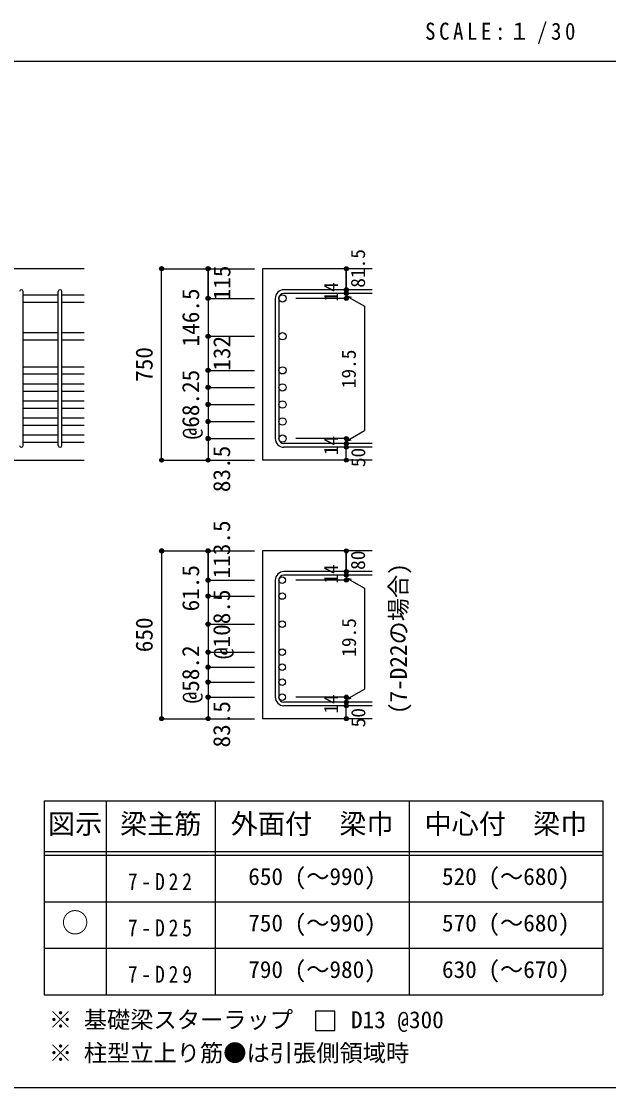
# Model space of a CAD drawing. Units: millimetres at full size, sheet at 1:30, with parts at other scales. Extents: x -5973 to 5954, y -4195 to 4201.
# Drawn here: x 1359 to 3633, y -4195 to -67 of the extents above; entities that cross this region are included whole.
import ezdxf
from ezdxf.enums import TextEntityAlignment as Align

# ---------------------------------------------------------------- set-up
doc = ezdxf.new("R2010")
doc.units = ezdxf.units.MM
doc.header["$LTSCALE"] = 30
doc.header["$PDMODE"] = 32
doc.header["$PDSIZE"] = 15
for name, color, linetype in [('0-1_躯体線', 2, 'Continuous'), ('0-5_基礎梁筋', 7, 'Continuous'), ('0-6_スタラップ筋', 7, 'Continuous'), ('0-7_文字', 4, 'Continuous'), ('0-D_寸法', 4, 'Continuous'), ('6-7_文字', 7, 'Continuous'), ('6-E_枠', 7, 'Continuous'), ('F-0_枠', 6, 'Continuous')]:
    doc.layers.add(name, color=color, linetype=linetype)
doc.styles.add('ＭＳ ゴシック', font='')
doc.styles.get('ＭＳ ゴシック').set_extended_font_data('MS Gothic')

msp = doc.modelspace()

# ---------------------------------------------------------------- linework, layer by layer
at = {"layer": '0-1_躯体線'}
for p, q in [((1602.44, -1024.89), (-97.56, -1024.89)), ((2717.44, -1024.89), (2292.44, -1024.89)), ((2292.44, -1024.89), (2292.44, -1765.89)), ((1202.44, -1765.89), (1602.44, -1765.89)), ((2717.44, -1765.89), (2292.44, -1765.89)), ((2717.44, -2117.28), (2292.44, -2117.28)), ((2292.44, -2117.28), (2292.44, -2766.78)), ((2717.44, -2766.78), (2292.44, -2766.78))]:
    msp.add_line(p, q, dxfattribs=at)
at = {"layer": '0-5_基礎梁筋'}
for p, q in [((1366.44, -1125.82), (1502.44, -1125.82)), ((1366.44, -1153.82), (1502.44, -1153.82)), ((1516.44, -1125.82), (1602.44, -1125.82)), ((1516.44, -1153.82), (1602.44, -1153.82)), ((1366.44, -1272.39), (1502.44, -1272.39)), ((1516.44, -1272.39), (1602.44, -1272.39)), ((1366.44, -1300.39), (1502.44, -1300.39)), ((1516.44, -1300.39), (1602.44, -1300.39)), ((1366.44, -1404.39), (1502.44, -1404.39)), ((1366.44, -1432.39), (1502.44, -1432.39)), ((1516.44, -1404.39), (1602.44, -1404.39)), ((1516.44, -1432.39), (1602.44, -1432.39)), ((1366.44, -1470.39), (1502.44, -1470.39)), ((1516.44, -1470.39), (1602.44, -1470.39)), ((1366.44, -1498.39), (1502.44, -1498.39)), ((1516.44, -1498.39), (1602.44, -1498.39)), ((1366.44, -1536.39), (1502.44, -1536.39)), ((1366.44, -1564.39), (1502.44, -1564.39)), ((1516.44, -1536.39), (1602.44, -1536.39)), ((1516.44, -1564.39), (1602.44, -1564.39)), ((1366.44, -1602.39), (1502.44, -1602.39)), ((1516.44, -1602.39), (1602.44, -1602.39)), ((1366.44, -1630.39), (1502.44, -1630.39)), ((1516.44, -1630.39), (1602.44, -1630.39)), ((1366.44, -1668.39), (1502.44, -1668.39)), ((1516.44, -1668.39), (1602.44, -1668.39)), ((1366.44, -1696.39), (1502.44, -1696.39)), ((1516.44, -1696.39), (1602.44, -1696.39))]:
    msp.add_line(p, q, dxfattribs=at)
at = {"layer": '0-5_基礎梁筋', "color": 3}
for centre, radius in [((2370.44, -1139.82), 14), ((2370.44, -1286.39), 14), ((2370.44, -1418.39), 14), ((2370.44, -1484.39), 14), ((2370.44, -1550.39), 14), ((2370.44, -1616.39), 14), ((2370.44, -1682.39), 14), ((2368.94, -2230.71), 12.5), ((2368.94, -2292.28), 12.5), ((2368.94, -2400.78), 12.5), ((2368.94, -2509.28), 12.5), ((2368.94, -2567.28), 12.5), ((2368.94, -2625.28), 12.5), ((2368.94, -2683.28), 12.5)]:
    msp.add_circle(centre, radius, dxfattribs=at)
at = {"layer": '0-6_スタラップ筋'}
for p, q in [((1366.44, -1708.89), (1366.44, -1113.32)), ((1502.44, -1708.89), (1502.44, -1113.32)), ((1516.44, -1708.89), (1516.44, -1113.32)), ((2717.44, -1106.32), (2375.94, -1106.32)), ((2342.44, -1139.82), (2342.44, -1682.39)), ((2356.44, -1139.82), (2356.44, -1682.39)), ((2717.44, -1120.32), (2375.94, -1120.32)), ((2717.44, -1701.89), (2375.94, -1701.89)), ((2717.44, -1715.89), (2375.94, -1715.89)), ((2717.44, -2197.21), (2375.94, -2197.21)), ((2717.44, -2211.21), (2375.94, -2211.21)), ((2342.44, -2230.71), (2342.44, -2683.28)), ((2356.44, -2230.71), (2356.44, -2683.28)), ((2717.44, -2702.78), (2375.94, -2702.78)), ((2717.44, -2716.78), (2375.94, -2716.78))]:
    msp.add_line(p, q, dxfattribs=at)
for centre, radius, start, end in [((1359.44, -1113.32), 7, 0, 180), ((1509.44, -1113.32), 7, 0, 180), ((2375.94, -1139.82), 33.5, 90, 180), ((2375.94, -1139.82), 19.5, 90, 180), ((2375.94, -1682.39), 33.5, 180, 270), ((2375.94, -1682.39), 19.5, 180, 270), ((1359.44, -1708.89), 7, 180, 0), ((1509.44, -1708.89), 7, 180, 0), ((2375.94, -2230.71), 33.5, 90, 180), ((2375.94, -2230.71), 19.5, 90, 180), ((2375.94, -2683.28), 33.5, 180, 270), ((2375.94, -2683.28), 19.5, 180, 270)]:
    msp.add_arc(centre, radius, start, end, dxfattribs=at)
at = {"layer": '0-D_寸法'}
for p, q in [((1902.44, -1024.89), (2082.44, -1024.89)), ((1902.44, -1024.89), (2082.44, -1024.89)), ((1902.44, -1765.89), (1902.44, -1024.89)), ((2082.44, -1139.82), (2082.44, -1024.89)), ((2082.44, -1024.89), (2262.44, -1024.89)), ((2082.44, -1024.89), (2082.44, -1139.82)), ((2617.44, -1120.32), (2617.44, -1106.32)), ((2082.44, -1139.82), (2262.44, -1139.82)), ((2082.44, -1139.82), (2262.44, -1139.82)), ((2082.44, -1139.82), (2082.44, -1286.39)), ((2617.44, -1139.82), (2421.35, -1139.82)), ((2617.44, -1120.32), (2617.44, -1139.82)), ((2617.44, -1130.07), (2636.76, -1135.25)), ((2617.44, -1130.07), (2687.5, -1170.52)), ((2687.5, -1170.52), (2687.5, -1651.7)), ((2082.44, -1286.39), (2262.44, -1286.39)), ((2082.44, -1286.39), (2082.44, -1682.39)), ((2082.44, -1418.39), (2262.44, -1418.39)), ((2082.44, -1484.39), (2262.44, -1484.39)), ((2082.44, -1550.39), (2262.44, -1550.39)), ((2082.44, -1616.39), (2262.44, -1616.39)), ((2082.44, -1682.39), (2262.44, -1682.39)), ((2082.44, -1682.39), (2082.44, -1765.89)), ((2617.44, -1682.39), (2421.35, -1682.39)), ((2617.44, -1692.14), (2687.5, -1651.7)), ((2617.44, -1701.89), (2617.44, -1682.39)), ((2617.44, -1692.14), (2636.76, -1686.97)), ((2617.44, -1715.89), (2617.44, -1701.89)), ((2617.44, -1765.89), (2617.44, -1715.89)), ((1902.44, -1765.89), (2082.44, -1765.89)), ((2082.44, -1765.89), (2262.44, -1765.89)), ((1902.44, -2117.28), (2082.44, -2117.28)), ((1902.44, -2117.28), (2082.44, -2117.28)), ((1902.44, -2117.28), (1902.44, -2766.78)), ((2082.44, -2117.28), (2262.44, -2117.28)), ((2082.44, -2230.71), (2082.44, -2117.28)), ((2082.44, -2117.28), (2082.44, -2230.71)), ((2617.44, -2211.21), (2617.44, -2197.21)), ((2617.44, -2211.21), (2617.44, -2230.71)), ((2617.44, -2220.96), (2636.76, -2226.14)), ((2617.44, -2220.96), (2687.5, -2261.41)), ((2082.44, -2230.71), (2262.44, -2230.71)), ((2082.44, -2230.71), (2082.44, -2683.28)), ((2617.44, -2230.71), (2421.35, -2230.71)), ((2687.5, -2261.41), (2687.5, -2652.58)), ((2082.44, -2292.28), (2262.44, -2292.28)), ((2082.44, -2400.78), (2262.44, -2400.78)), ((2082.44, -2509.28), (2262.44, -2509.28)), ((2082.44, -2567.28), (2262.44, -2567.28)), ((2082.44, -2625.28), (2262.44, -2625.28)), ((2617.44, -2693.03), (2687.5, -2652.58)), ((2082.44, -2683.28), (2262.44, -2683.28)), ((2082.44, -2683.28), (2082.44, -2766.78)), ((2617.44, -2683.28), (2421.35, -2683.28)), ((2617.44, -2702.78), (2617.44, -2683.28)), ((2617.44, -2693.03), (2636.76, -2687.85)), ((2617.44, -2716.78), (2617.44, -2702.78)), ((2617.44, -2766.78), (2617.44, -2716.78)), ((1902.44, -2766.78), (2082.44, -2766.78)), ((2082.44, -2766.78), (2262.44, -2766.78))]:
    msp.add_line(p, q, dxfattribs=at)
for points in [[(2617.44, -1024.89), (2617.44, -1106.32), (2617.44, -1024.89)], [(2617.44, -2117.28), (2617.44, -2197.21), (2617.44, -2117.28)]]:
    msp.add_lwpolyline(points, dxfattribs=at)
for centre, radius in [((1902.44, -1024.89), 8), ((1902.44, -1024.89), 7.2), ((1902.44, -1024.89), 6.4), ((1902.44, -1024.89), 5.6), ((1902.44, -1024.89), 4.8), ((1902.44, -1024.89), 4), ((1902.44, -1024.89), 3.2), ((1902.44, -1024.89), 2.4), ((1902.44, -1024.89), 1.6), ((1902.44, -1024.89), 0.8), ((2082.44, -1024.89), 8), ((2082.44, -1024.89), 7.2), ((2082.44, -1024.89), 6.4), ((2082.44, -1024.89), 5.6), ((2082.44, -1024.89), 4.8), ((2082.44, -1024.89), 4), ((2082.44, -1024.89), 3.2), ((2082.44, -1024.89), 2.4), ((2082.44, -1024.89), 1.6), ((2082.44, -1024.89), 0.8), ((2617.44, -1024.89), 4), ((2617.44, -1024.89), 3.6), ((2617.44, -1024.89), 3.2), ((2617.44, -1024.89), 2.8), ((2617.44, -1024.89), 2.4), ((2617.44, -1024.89), 2), ((2617.44, -1024.89), 1.6), ((2617.44, -1024.89), 1.2), ((2617.44, -1024.89), 0.8), ((2617.44, -1024.89), 0.4), ((2617.44, -1106.32), 4), ((2617.44, -1106.32), 3.6), ((2617.44, -1106.32), 3.2), ((2617.44, -1106.32), 2.8), ((2617.44, -1106.32), 2.4), ((2617.44, -1106.32), 2), ((2617.44, -1106.32), 1.6), ((2617.44, -1106.32), 1.2), ((2617.44, -1106.32), 0.8), ((2617.44, -1106.32), 0.4), ((2082.44, -1139.82), 8), ((2082.44, -1139.82), 7.2), ((2082.44, -1139.82), 6.4), ((2082.44, -1139.82), 5.6), ((2082.44, -1139.82), 4.8), ((2082.44, -1139.82), 4), ((2082.44, -1139.82), 3.2), ((2082.44, -1139.82), 2.4), ((2082.44, -1139.82), 1.6), ((2082.44, -1139.82), 0.8), ((2617.44, -1120.32), 4), ((2617.44, -1139.82), 4), ((2617.44, -1120.32), 3.6), ((2617.44, -1139.82), 3.6), ((2617.44, -1120.32), 3.2), ((2617.44, -1139.82), 3.2), ((2617.44, -1120.32), 2.8), ((2617.44, -1139.82), 2.8), ((2617.44, -1120.32), 2.4), ((2617.44, -1139.82), 2.4), ((2617.44, -1120.32), 2), ((2617.44, -1139.82), 2), ((2617.44, -1120.32), 1.6), ((2617.44, -1139.82), 1.6), ((2617.44, -1120.32), 1.2), ((2617.44, -1139.82), 1.2), ((2617.44, -1120.32), 0.8), ((2617.44, -1139.82), 0.8), ((2617.44, -1120.32), 0.4), ((2617.44, -1139.82), 0.4), ((2082.44, -1286.39), 8), ((2082.44, -1286.39), 7.2), ((2082.44, -1286.39), 6.4), ((2082.44, -1286.39), 5.6), ((2082.44, -1286.39), 4.8), ((2082.44, -1286.39), 4), ((2082.44, -1286.39), 3.2), ((2082.44, -1286.39), 2.4), ((2082.44, -1286.39), 1.6), ((2082.44, -1286.39), 0.8), ((2082.44, -1418.39), 8), ((2082.44, -1418.39), 7.2), ((2082.44, -1418.39), 6.4), ((2082.44, -1418.39), 5.6), ((2082.44, -1418.39), 4.8), ((2082.44, -1418.39), 4), ((2082.44, -1418.39), 3.2), ((2082.44, -1418.39), 2.4), ((2082.44, -1418.39), 1.6), ((2082.44, -1418.39), 0.8), ((2082.44, -1484.39), 8), ((2082.44, -1484.39), 7.2), ((2082.44, -1484.39), 6.4), ((2082.44, -1484.39), 5.6), ((2082.44, -1484.39), 4.8), ((2082.44, -1484.39), 4), ((2082.44, -1484.39), 3.2), ((2082.44, -1484.39), 2.4), ((2082.44, -1484.39), 1.6), ((2082.44, -1484.39), 0.8), ((2082.44, -1550.39), 8), ((2082.44, -1550.39), 7.2), ((2082.44, -1550.39), 6.4), ((2082.44, -1550.39), 5.6), ((2082.44, -1550.39), 4.8), ((2082.44, -1550.39), 4), ((2082.44, -1550.39), 3.2), ((2082.44, -1550.39), 2.4), ((2082.44, -1550.39), 1.6), ((2082.44, -1550.39), 0.8), ((2082.44, -1616.39), 8), ((2082.44, -1616.39), 7.2), ((2082.44, -1616.39), 6.4), ((2082.44, -1616.39), 5.6), ((2082.44, -1616.39), 4.8), ((2082.44, -1616.39), 4), ((2082.44, -1616.39), 3.2), ((2082.44, -1616.39), 2.4), ((2082.44, -1616.39), 1.6), ((2082.44, -1616.39), 0.8), ((2082.44, -1682.39), 8), ((2082.44, -1682.39), 7.2), ((2082.44, -1682.39), 6.4), ((2082.44, -1682.39), 5.6), ((2082.44, -1682.39), 4.8), ((2082.44, -1682.39), 4), ((2082.44, -1682.39), 3.2), ((2082.44, -1682.39), 2.4), ((2082.44, -1682.39), 1.6), ((2082.44, -1682.39), 0.8), ((2617.44, -1682.39), 4), ((2617.44, -1682.39), 3.6), ((2617.44, -1682.39), 3.2), ((2617.44, -1682.39), 2.8), ((2617.44, -1682.39), 2.4), ((2617.44, -1682.39), 2), ((2617.44, -1682.39), 1.6), ((2617.44, -1682.39), 1.2), ((2617.44, -1682.39), 0.8), ((2617.44, -1682.39), 0.4), ((2617.44, -1701.89), 4), ((2617.44, -1715.89), 4), ((2617.44, -1701.89), 3.6), ((2617.44, -1715.89), 3.6), ((2617.44, -1701.89), 3.2), ((2617.44, -1715.89), 3.2), ((2617.44, -1701.89), 2.8), ((2617.44, -1715.89), 2.8), ((2617.44, -1701.89), 2.4), ((2617.44, -1715.89), 2.4), ((2617.44, -1701.89), 2), ((2617.44, -1715.89), 2), ((2617.44, -1701.89), 1.6), ((2617.44, -1715.89), 1.6), ((2617.44, -1701.89), 1.2), ((2617.44, -1715.89), 1.2), ((2617.44, -1701.89), 0.8), ((2617.44, -1715.89), 0.8), ((2617.44, -1701.89), 0.4), ((2617.44, -1715.89), 0.4), ((1902.44, -1765.89), 7.2), ((1902.44, -1765.89), 6.4), ((1902.44, -1765.89), 5.6), ((1902.44, -1765.89), 4.8), ((1902.44, -1765.89), 4), ((1902.44, -1765.89), 3.2), ((1902.44, -1765.89), 2.4), ((1902.44, -1765.89), 1.6), ((1902.44, -1765.89), 0.8), ((2082.44, -1765.89), 7.2), ((2082.44, -1765.89), 6.4), ((2082.44, -1765.89), 5.6), ((2082.44, -1765.89), 4.8), ((2082.44, -1765.89), 4), ((2082.44, -1765.89), 3.2), ((2082.44, -1765.89), 2.4), ((2082.44, -1765.89), 1.6), ((2082.44, -1765.89), 0.8), ((2617.44, -1765.89), 4), ((2617.44, -1765.89), 3.6), ((2617.44, -1765.89), 3.2), ((2617.44, -1765.89), 2.8), ((2617.44, -1765.89), 2.4), ((2617.44, -1765.89), 2), ((2617.44, -1765.89), 1.6), ((2617.44, -1765.89), 1.2), ((2617.44, -1765.89), 0.8), ((2617.44, -1765.89), 0.4), ((1902.44, -2117.28), 8), ((1902.44, -2117.28), 7.2), ((1902.44, -2117.28), 6.4), ((1902.44, -2117.28), 5.6), ((1902.44, -2117.28), 4.8), ((1902.44, -2117.28), 4), ((1902.44, -2117.28), 3.2), ((1902.44, -2117.28), 2.4), ((1902.44, -2117.28), 1.6), ((1902.44, -2117.28), 0.8), ((2082.44, -2117.28), 8), ((2082.44, -2117.28), 7.2), ((2082.44, -2117.28), 6.4), ((2082.44, -2117.28), 5.6), ((2082.44, -2117.28), 4.8), ((2082.44, -2117.28), 4), ((2082.44, -2117.28), 3.2), ((2082.44, -2117.28), 2.4), ((2082.44, -2117.28), 1.6), ((2082.44, -2117.28), 0.8), ((2617.44, -2117.28), 4), ((2617.44, -2117.28), 3.6), ((2617.44, -2117.28), 3.2), ((2617.44, -2117.28), 2.8), ((2617.44, -2117.28), 2.4), ((2617.44, -2117.28), 2), ((2617.44, -2117.28), 1.6), ((2617.44, -2117.28), 1.2), ((2617.44, -2117.28), 0.8), ((2617.44, -2117.28), 0.4), ((2082.44, -2230.71), 8), ((2082.44, -2230.71), 7.2), ((2082.44, -2230.71), 6.4), ((2082.44, -2230.71), 5.6), ((2082.44, -2230.71), 4.8), ((2082.44, -2230.71), 4), ((2082.44, -2230.71), 3.2), ((2082.44, -2230.71), 2.4), ((2082.44, -2230.71), 1.6), ((2617.44, -2197.21), 4), ((2617.44, -2211.21), 4), ((2617.44, -2230.71), 4), ((2617.44, -2197.21), 3.6), ((2617.44, -2211.21), 3.6), ((2617.44, -2230.71), 3.6), ((2617.44, -2197.21), 3.2), ((2617.44, -2211.21), 3.2), ((2617.44, -2230.71), 3.2), ((2617.44, -2197.21), 2.8), ((2617.44, -2211.21), 2.8), ((2617.44, -2230.71), 2.8), ((2617.44, -2197.21), 2.4), ((2617.44, -2211.21), 2.4), ((2617.44, -2230.71), 2.4), ((2617.44, -2197.21), 2), ((2617.44, -2211.21), 2), ((2617.44, -2230.71), 2), ((2617.44, -2197.21), 1.6), ((2617.44, -2211.21), 1.6), ((2617.44, -2230.71), 1.6), ((2617.44, -2197.21), 1.2), ((2617.44, -2211.21), 1.2), ((2617.44, -2197.21), 0.8), ((2617.44, -2211.21), 0.8), ((2617.44, -2197.21), 0.4), ((2617.44, -2211.21), 0.4), ((2082.44, -2230.71), 0.8), ((2617.44, -2230.71), 1.2), ((2617.44, -2230.71), 0.8), ((2617.44, -2230.71), 0.4), ((2082.44, -2292.28), 8), ((2082.44, -2292.28), 7.2), ((2082.44, -2292.28), 6.4), ((2082.44, -2292.28), 5.6), ((2082.44, -2292.28), 4.8), ((2082.44, -2292.28), 4), ((2082.44, -2292.28), 3.2), ((2082.44, -2292.28), 2.4), ((2082.44, -2292.28), 1.6), ((2082.44, -2292.28), 0.8), ((2082.44, -2400.78), 8), ((2082.44, -2400.78), 7.2), ((2082.44, -2400.78), 6.4), ((2082.44, -2400.78), 5.6), ((2082.44, -2400.78), 4.8), ((2082.44, -2400.78), 4), ((2082.44, -2400.78), 3.2), ((2082.44, -2400.78), 2.4), ((2082.44, -2400.78), 1.6), ((2082.44, -2400.78), 0.8), ((2082.44, -2509.28), 8), ((2082.44, -2509.28), 7.2), ((2082.44, -2509.28), 6.4), ((2082.44, -2509.28), 5.6), ((2082.44, -2509.28), 4.8), ((2082.44, -2509.28), 4), ((2082.44, -2509.28), 3.2), ((2082.44, -2509.28), 2.4), ((2082.44, -2509.28), 1.6), ((2082.44, -2509.28), 0.8), ((2082.44, -2567.28), 8), ((2082.44, -2567.28), 7.2), ((2082.44, -2567.28), 6.4), ((2082.44, -2567.28), 5.6), ((2082.44, -2567.28), 4.8), ((2082.44, -2567.28), 4), ((2082.44, -2567.28), 3.2), ((2082.44, -2567.28), 2.4), ((2082.44, -2567.28), 1.6), ((2082.44, -2567.28), 0.8), ((2082.44, -2625.28), 8), ((2082.44, -2625.28), 7.2), ((2082.44, -2625.28), 6.4), ((2082.44, -2625.28), 5.6), ((2082.44, -2625.28), 4.8), ((2082.44, -2625.28), 4), ((2082.44, -2625.28), 3.2), ((2082.44, -2625.28), 2.4), ((2082.44, -2625.28), 1.6), ((2082.44, -2625.28), 0.8), ((2082.44, -2683.28), 8), ((2082.44, -2683.28), 7.2), ((2082.44, -2683.28), 6.4), ((2082.44, -2683.28), 5.6), ((2082.44, -2683.28), 4.8), ((2082.44, -2683.28), 4), ((2082.44, -2683.28), 3.2), ((2082.44, -2683.28), 2.4), ((2082.44, -2683.28), 1.6), ((2082.44, -2683.28), 0.8), ((2617.44, -2683.28), 4), ((2617.44, -2683.28), 3.6), ((2617.44, -2683.28), 3.2), ((2617.44, -2683.28), 2.8), ((2617.44, -2683.28), 2.4), ((2617.44, -2683.28), 2), ((2617.44, -2683.28), 1.6), ((2617.44, -2683.28), 1.2), ((2617.44, -2683.28), 0.8), ((2617.44, -2683.28), 0.4), ((2617.44, -2702.78), 4), ((2617.44, -2716.78), 4), ((2617.44, -2702.78), 3.6), ((2617.44, -2716.78), 3.6), ((2617.44, -2702.78), 3.2), ((2617.44, -2716.78), 3.2), ((2617.44, -2702.78), 2.8), ((2617.44, -2716.78), 2.8), ((2617.44, -2702.78), 2.4), ((2617.44, -2716.78), 2.4), ((2617.44, -2702.78), 2), ((2617.44, -2716.78), 2), ((2617.44, -2702.78), 1.6), ((2617.44, -2716.78), 1.6), ((2617.44, -2702.78), 1.2), ((2617.44, -2716.78), 1.2), ((2617.44, -2702.78), 0.8), ((2617.44, -2716.78), 0.8), ((2617.44, -2702.78), 0.4), ((2617.44, -2716.78), 0.4), ((1902.44, -2766.78), 7.2), ((1902.44, -2766.78), 6.4), ((1902.44, -2766.78), 5.6), ((1902.44, -2766.78), 4.8), ((1902.44, -2766.78), 4), ((1902.44, -2766.78), 3.2), ((1902.44, -2766.78), 2.4), ((1902.44, -2766.78), 1.6), ((2082.44, -2766.78), 7.2), ((2082.44, -2766.78), 6.4), ((2082.44, -2766.78), 5.6), ((2082.44, -2766.78), 4.8), ((2082.44, -2766.78), 4), ((2082.44, -2766.78), 3.2), ((2082.44, -2766.78), 2.4), ((2082.44, -2766.78), 1.6), ((2617.44, -2766.78), 4), ((2617.44, -2766.78), 3.6), ((2617.44, -2766.78), 3.2), ((2617.44, -2766.78), 2.8), ((2617.44, -2766.78), 2.4), ((2617.44, -2766.78), 2), ((2617.44, -2766.78), 1.6), ((2617.44, -2766.78), 1.2), ((1902.44, -2766.78), 0.8), ((2082.44, -2766.78), 0.8), ((2617.44, -2766.78), 0.8), ((2617.44, -2766.78), 0.4)]:
    msp.add_circle(centre, radius, dxfattribs=at)
at = {"layer": '0-D_寸法', "color": 7}
for p in [(1902.44, -1024.89), (2082.44, -1024.89), (2617.44, -1024.89), (2617.44, -1106.32), (2617.44, -1120.32), (2082.44, -1139.82), (2617.44, -1139.82), (2082.44, -1286.39), (2082.44, -1418.39), (2082.44, -1484.39), (2082.44, -1550.39), (2082.44, -1616.39), (2082.44, -1682.39), (2617.44, -1682.39), (2617.44, -1682.39), (2617.44, -1701.89), (2617.44, -1715.89), (1902.44, -1765.89), (2082.44, -1765.89), (2617.44, -1765.89), (1902.44, -2117.28), (2082.44, -2117.28), (2617.44, -2117.28), (2082.44, -2230.71), (2617.44, -2197.21), (2617.44, -2211.21), (2617.44, -2230.71), (2082.44, -2292.28), (2082.44, -2400.78), (2082.44, -2509.28), (2082.44, -2567.28), (2082.44, -2625.28), (2082.44, -2683.28), (2617.44, -2683.28), (2617.44, -2683.28), (2617.44, -2702.78), (2617.44, -2716.78), (1902.44, -2766.78), (2082.44, -2766.78), (2617.44, -2766.78)]:
    msp.add_point(p, dxfattribs=at)
at = {"layer": '6-7_文字'}
msp.add_lwpolyline([(2497.5, -3974.33), (2572.5, -3974.33), (2572.5, -3899.33), (2497.5, -3899.33)], close=True, dxfattribs=at)
at = {"layer": '6-E_枠', "color": 3}
for p, q in [((1447.71, -3085.43), (1447.71, -3835.43)), ((1447.71, -3085.43), (3610.24, -3085.43)), ((3610.24, -3085.43), (3610.24, -3835.43)), ((1447.71, -3835.43), (3610.24, -3835.43))]:
    msp.add_line(p, q, dxfattribs=at)
at = {"layer": '6-E_枠'}
for p, q in [((1687.71, -3085.43), (1687.71, -3835.43)), ((2110.24, -3085.43), (2110.24, -3835.43)), ((2860.24, -3085.43), (2860.24, -3835.43)), ((1447.71, -3280.43), (3610.24, -3280.43)), ((1447.71, -3295.43), (3610.24, -3295.43)), ((1447.71, -3475.43), (3610.24, -3475.43)), ((1447.71, -3655.43), (3610.24, -3655.43))]:
    msp.add_line(p, q, dxfattribs=at)
at = {"layer": 'F-0_枠', "color": 2}
msp.add_line((-5972.88, -222.05), (3723.6, -222.05), dxfattribs=at)
at = {"layer": 'F-0_枠'}
msp.add_line((5954.1, -4195.24), (-5972.88, -4195.24), dxfattribs=at)

# ---------------------------------------------------------------- texts
at = {"layer": '0-7_文字', "color": 7, "style": 'ＭＳ ゴシック'}
msp.add_text('(7-D22の場合)', height=65.98, rotation=90, dxfattribs=at).set_placement((2871.65, -2749.06), align=Align.BOTTOM_LEFT)
at = {"layer": '0-D_寸法', "style": 'ＭＳ ゴシック'}
for s, height, p in [('81.5', 54.99, (2706.33, -1098.49)), ('115', 65.98, (2188.54, -1147.45)), ('146.5', 65.98, (2067.6, -1325.67)), ('14', 54.99, (2602.21, -1151.76)), ('132', 65.98, (2188.08, -1419.74)), ('750', 65.98, (1887.44, -1462.89)), ('19.5', 54.99, (2670.68, -1487.5)), ('@68.25', 65.98, (2067.44, -1685.39)), ('14', 54.99, (2602.18, -1746.57)), ('83.5', 65.98, (2187.51, -1889.85)), ('50', 54.99, (2707.37, -1792.97)), ('113.5', 65.98, (2187.44, -2223.71)), ('80', 54.99, (2706.33, -2190.87)), ('61.5', 65.98, (2067.44, -2351.49)), ('14', 54.99, (2602.21, -2244.14)), ('@108.5', 65.98, (2187.44, -2535.78)), ('650', 65.98, (1887.44, -2509.53)), ('19.5', 54.99, (2671.36, -2527.09)), ('@58.2', 65.98, (2067.28, -2707.52)), ('14', 54.99, (2602.18, -2747.46)), ('83.5', 65.98, (2187.44, -2878.28)), ('50', 54.99, (2707.44, -2800.28))]:
    msp.add_text(s, height=height, rotation=90, dxfattribs=at).set_placement(p, align=Align.BOTTOM_LEFT)
at = {"layer": '6-7_文字', "color": 2, "style": 'ＭＳ ゴシック'}
for s, p in [('図示', (1462.71, -3235.43)), ('梁主筋', (1741.48, -3235.43)), ('外面付\u3000梁巾', (2170.24, -3235.43)), ('中心付\u3000梁巾', (2920.24, -3235.43)), ('○', (1515.21, -3617.93))]:
    msp.add_text(s, height=76.98, dxfattribs=at).set_placement(p, align=Align.BOTTOM_LEFT)
at = {"layer": '6-7_文字', "style": 'ＭＳ ゴシック'}
for s, p in [('650 (～990)', (2237.74, -3430.43)), ('520 (～680)', (2987.74, -3430.43)), ('750 (～990)', (2237.74, -3610.43)), ('570 (～680)', (2987.74, -3610.43)), ('790 (～980)', (2237.74, -3790.43)), ('630 (～670)', (2987.74, -3790.43)), ('※ 基礎梁スターラップ     D13 @300', (1466.27, -3985.01)), ('※ 柱型立上り筋●は引張側領域時', (1466.27, -4113.51))]:
    msp.add_text(s, height=65.98, dxfattribs=at).set_placement(p, align=Align.BOTTOM_LEFT)
at = {"layer": '6-7_文字', "color": 2, "insert": (2922.26, -154.55), "char_height": 65.98, "attachment_point": 7, "style": 'ＭＳ ゴシック'}
msp.add_mtext('\\T1.34;\\W0.9;SCALE:１/30', dxfattribs=at)
at = {"layer": '6-7_文字', "char_height": 65.98, "attachment_point": 7, "style": 'ＭＳ ゴシック'}
for s, insert in [('\\T1.38;\\W0.85;7-D22', (1771.48, -3430.43)), ('\\T1.38;\\W0.85;7-D25', (1771.48, -3610.43)), ('\\T1.38;\\W0.85;7-D29', (1771.48, -3790.43))]:
    msp.add_mtext(s, dxfattribs=dict(at, insert=insert))

doc.saveas('drawing.dxf')
